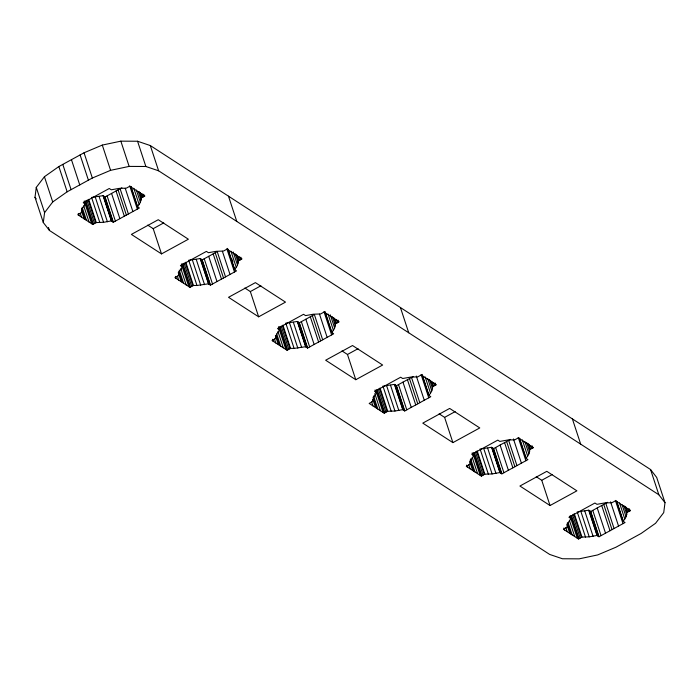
<?xml version="1.0" encoding="UTF-8"?>
<svg xmlns="http://www.w3.org/2000/svg" width="700" height="700" viewBox="0 0 700 700"><rect width="100%" height="100%" fill="white"/><g stroke="black" fill="none" stroke-linecap="round" stroke-linejoin="round"><path stroke-width="1.05" d="M92.47 197.269L103.04 195.676L111.344 220.92L113.356 222.224L139.388 207.996L137.375 206.692C141.339 202.702 142.59 196.787 139.396 191.844M208.477 283.824L196.971 285.486L188.668 260.243L200.174 258.58L208.477 283.824L210.49 285.127L236.521 270.9L234.509 269.596C238.473 265.615 239.724 259.691 236.53 254.756M305.611 346.727L294.105 348.399L285.801 323.146L297.308 321.484L305.611 346.727L307.624 348.04L333.655 333.804L331.642 332.5C335.606 328.519 336.849 322.595 333.664 317.66M375.996 390.723L376.661 392.744L373.669 397.241L372.645 401.529L369.162 403.428L384.213 413.184L387.695 411.276L394.957 411.031L402.745 409.64L404.757 410.944L430.789 396.707L428.776 395.404L422.135 375.209M428.776 395.404C432.294 391.703 434.14 386.234 431.13 381.579M480.996 448.892L491.575 447.3L499.879 472.544L501.891 473.847L527.923 459.62L525.91 458.316C529.874 454.326 531.116 448.411 527.931 443.467M578.13 511.796L588.709 510.204L597.012 535.447L599.025 536.751L625.056 522.524L623.035 521.22C627.008 517.239 628.25 511.315 625.065 506.38M35 197.312L36.278 187.39L44.424 176.724L58.853 166.556L84.044 152.784L102.296 145.084L120.846 141.155L137.559 141.242L150.316 145.556L650.545 469.525L656.696 477.444L665 502.688L663.722 512.61L655.576 523.276L641.148 533.444L615.956 547.216L597.704 554.916L579.154 558.845L562.441 558.758L549.684 554.444L49.455 230.475L43.304 222.556L35 197.312L36.234 198.896M43.304 222.556L44.581 212.634L36.278 187.39M44.581 212.634L52.719 201.968L67.156 191.8L92.348 178.028L110.591 170.327L129.141 166.407L145.862 166.486L158.611 170.8L658.849 494.769L665 502.688M84.263 200.996L85.26 204.032L82.267 208.53L81.244 212.809L77.761 214.716L92.811 224.464L96.303 222.556L103.556 222.311L111.344 220.92M181.396 263.909L182.394 266.936L179.401 271.434L178.377 275.713L174.895 277.62L189.945 287.368L193.428 285.469L196.971 285.486M278.53 326.812L279.527 329.84L276.535 334.338L275.511 338.625L272.029 340.524L287.079 350.28L290.561 348.373L294.105 348.399M473.13 453.635L473.795 455.656L470.802 460.154L469.779 464.433L466.287 466.34L481.346 476.088L484.829 474.18L492.091 473.935L499.879 472.544M570.264 516.539L570.929 518.56L567.936 523.058L566.913 527.336L563.421 529.244L578.48 538.991L581.962 537.093L589.225 536.847L597.012 535.447M103.04 195.676L105.061 196.98L121.896 187.775M141.391 197.907L144.874 196L129.824 186.252L126.332 188.16L119.079 188.405L111.291 189.796L109.279 188.492L83.248 202.72L85.26 204.032M147.726 225.111L153.204 228.664L163.756 222.889M161.508 253.907L188.379 239.216L158.261 219.713L131.39 234.404L161.508 253.907L153.204 228.664M200.174 258.58L202.186 259.884L217.236 251.659L225.54 276.902M238.525 260.811L242.007 258.912L226.957 249.156L223.466 251.064L216.213 251.309L208.425 252.7L206.412 251.396L180.381 265.632L182.394 266.936M244.86 288.024L250.338 291.567L260.89 285.793M258.641 316.811L285.504 302.12L255.395 282.625L228.524 297.308L258.641 316.811L250.338 291.567M297.308 321.484L299.32 322.787L314.37 314.562L322.674 339.806M335.659 323.715L339.141 321.816L324.082 312.06L320.6 313.967L313.346 314.213L305.559 315.613L303.546 314.3L277.515 328.536L279.527 329.84M341.994 350.928L347.471 354.471L358.024 348.705M355.775 379.715L382.637 365.033L352.529 345.529L325.658 360.22L355.775 379.715L347.471 354.471M383.863 385.989L394.441 384.387L396.454 385.7L413.297 376.486M432.793 386.627L436.275 384.72L421.216 374.973L417.734 376.871L410.48 377.116L402.692 378.516L400.68 377.213L374.649 391.44L376.661 392.744M439.127 413.831L444.605 417.375L455.157 411.609M452.9 442.627L479.771 427.936L449.662 408.433L422.791 423.124L452.9 442.627L444.605 417.375M491.575 447.3L493.588 448.604L510.431 439.399M529.926 449.531L533.409 447.624L518.35 437.876L514.867 439.784L507.614 440.029L499.826 441.42L497.814 440.116L471.782 454.344L473.795 455.656M536.261 476.735L541.739 480.287L552.291 474.512M550.034 505.531L576.905 490.84L546.796 471.336L519.925 486.028L550.034 505.531L541.739 480.287M588.709 510.204L590.721 511.508L607.565 502.302M627.06 512.435L630.543 510.536L615.484 500.78L612.001 502.688L604.747 502.933L596.96 504.324L594.939 503.02L568.916 517.256L570.929 518.56M650.545 469.525L658.849 494.769M629.335 508.812L630 510.834M627.804 508.454L628.801 511.481M625.94 507.089L627.602 512.137M623.814 505.444L626.798 514.535M622.046 504.604L626.036 516.722M619.465 502.801L624.776 518.954M616.718 501.226L623.35 521.421M616.403 501.025L623.035 521.22M615.387 500.412L623.017 523.635M610.575 501.847L618.546 526.076M605.771 503.282L614.075 528.526M603.741 504.394L612.036 529.637M601.702 505.505L610.006 530.749M572.39 418.898L580.685 444.15M597.231 507.946L605.535 533.199M592.76 510.396L601.055 535.64M590.721 511.508L599.025 536.751M590.406 511.306L598.71 536.55M589.715 510.851L598.019 536.104M589.024 510.405L597.327 535.649M584.771 511.044L593.075 536.288M580.921 511.595L589.225 536.847M577.202 511.866L585.506 537.11M574.324 513.861L581.962 537.093M573.781 514.159L581.42 537.39M572.582 514.815L580.221 538.038M571.392 515.471L579.023 538.694M570.841 515.769L578.48 538.991M570.001 516.014L577.308 538.23M569.949 516.337L570.614 518.35M569.406 520.398L574.718 536.559M568.146 522.76L572.128 534.879M567.298 523.014L570.955 534.117M566.79 524.265L569.774 533.356M565.863 527.642L567.192 531.685M563.938 527.984L564.602 530.005M532.201 445.9L532.866 447.921M530.67 445.55L531.668 448.577M528.806 444.185L530.469 449.234M526.68 442.54L529.664 451.631M524.913 441.7L528.903 453.81M522.331 439.898L527.642 456.05M519.584 438.322L525.892 457.502M519.269 438.113L525.91 458.316M518.254 437.5L525.884 460.731M513.441 438.935L521.413 463.173M508.637 440.379L516.941 465.623M506.608 441.49L514.903 466.734M504.569 442.601L512.872 467.845M500.097 445.043L508.401 470.286M495.626 447.493L503.921 472.736M493.588 448.604L501.891 473.847M493.273 448.394L501.576 473.646M492.581 447.947L500.885 473.191M491.89 447.501L500.194 472.745M487.646 448.131L495.941 473.384M483.787 448.691L492.091 473.935M480.069 448.963L488.373 474.206M477.199 450.957L484.829 474.18M476.648 451.255L484.286 474.477M475.449 451.911L483.088 475.134M474.259 452.567L481.889 475.79M473.707 452.865L481.346 476.088M472.867 453.11L480.174 475.326M472.815 453.425L473.48 455.446M472.124 452.979L472.789 455M472.273 457.494L477.584 473.646M470.68 458.85L474.994 471.975M470.164 460.101L473.821 471.214M469.656 461.361L472.64 470.452M468.729 464.739L470.059 468.773M466.804 465.08L467.469 467.101M435.067 382.996L435.733 385.017M433.536 382.646L434.534 385.674M431.672 381.281L433.335 386.33M429.546 379.636L432.53 388.727M427.779 378.787L431.769 390.906M425.197 376.985L430.509 393.146M400.426 307.536L408.73 332.78M422.118 374.404L428.759 394.599M421.12 374.596L428.75 397.819M416.308 376.031L424.279 400.269M411.504 377.466L419.808 402.719M409.474 378.578L417.769 403.83M407.435 379.689L415.739 404.941M402.964 382.139L411.267 407.382M398.493 384.58L406.787 409.832M396.454 385.7L404.757 410.944M396.139 385.49L404.442 410.734M395.447 385.044L403.751 410.287M394.756 384.598L403.06 409.841M394.441 384.387L402.745 409.64M390.512 385.227L398.808 410.471M386.654 385.787L394.957 411.031M382.935 386.059L391.239 411.303M380.065 388.054L387.695 411.276M379.514 388.351L387.152 411.574M378.324 389.007L385.954 412.23M377.125 389.655L384.755 412.886M376.574 389.953L384.213 413.184M375.734 390.206L383.04 412.422M375.681 390.521L376.346 392.543M374.99 390.075L375.655 392.096M374.806 393.575L380.45 410.743M373.546 395.938L377.86 409.071M373.03 397.197L376.688 408.31M372.855 399.464L375.506 407.549M371.595 401.826L372.925 405.869M337.934 320.092L338.599 322.114M336.402 319.734L337.4 322.77M334.539 318.369L336.201 323.418M332.412 316.733L335.396 325.815M330.321 314.877L334.635 328.002M328.064 314.081L333.375 330.243M331.984 331.135L332.649 333.156M324.984 311.5L331.957 332.701M325.001 312.305L331.642 332.5M323.986 311.692L331.625 334.915M319.506 314.134L327.145 337.365M312.34 315.674L320.635 340.918M310.301 316.785L318.605 342.029M305.83 319.235L314.134 344.479M301.359 321.676L309.654 346.92M299.32 322.787L307.624 348.04M299.005 322.586L307.309 347.83M298.314 322.14L306.618 347.384M297.623 321.685L305.926 346.938M293.379 322.324L301.674 347.567M289.52 322.884L297.824 348.127M282.931 325.141L290.561 348.373M282.38 325.439L290.019 348.67M281.19 326.095L288.82 349.326M279.991 326.751L287.621 349.983M279.44 327.049L287.079 350.28M278.6 327.294L285.906 349.519M278.547 327.618L279.213 329.639M278.005 331.678L283.316 347.839M276.745 334.049L280.726 346.159M276.229 335.3L279.554 345.398M275.389 335.554L278.373 344.636M228.471 196.175L236.775 221.419M274.461 338.922L275.791 342.965M272.536 339.264L273.201 341.285M240.8 257.189L241.465 259.21M239.269 256.83L240.266 259.858M237.405 255.465L239.068 260.514M235.279 253.82L238.263 262.911M233.188 251.965L237.501 265.099M230.93 251.178L236.241 267.33M231.858 259.14L232.855 262.168M228.182 249.602L234.824 269.797M227.535 248.386L234.509 269.596M226.852 248.789L234.491 272.011M222.381 251.23L230.011 274.453M215.206 252.77L223.51 278.014M213.176 253.881L221.471 279.125M208.696 256.322L217 281.575M204.225 258.773L212.52 284.016M202.186 259.884L210.49 285.127M201.871 259.683L210.175 284.926M201.18 259.227L209.484 284.48M200.489 258.781L208.793 284.025M196.245 259.42L204.54 284.664M192.386 259.971L200.69 285.224M150.316 145.556L158.611 170.8M185.798 262.238L193.428 285.469M185.246 262.535L192.885 285.766M184.056 263.191L191.686 286.414M182.857 263.848L190.487 287.07M182.315 264.145L189.945 287.368M181.799 265.405L188.773 286.606M181.414 264.714L182.079 266.726M180.871 268.774L186.183 284.935M137.559 141.242L145.862 166.486M179.279 270.13L183.593 283.255M178.771 271.39L182.42 282.494M178.255 272.641L181.248 281.733M177.327 276.019L178.657 280.061M175.403 276.36L176.067 278.381M143.666 194.276L144.331 196.298M142.135 193.926L143.133 196.954M140.28 192.561L141.934 197.61M138.477 191.931L141.129 200.008M120.846 141.155L129.141 166.407M136.386 190.076L140.367 202.186M133.796 188.274L139.107 204.426M131.049 186.699L137.69 206.894M130.734 186.489L137.375 206.692M129.719 185.876L137.357 209.107M125.247 188.326L132.877 211.549M120.102 188.755L128.406 213.999M118.072 189.866L126.376 215.11M102.296 145.084L110.591 170.327M116.043 190.977L124.337 216.221M111.562 193.419L119.866 218.662M107.091 195.869L115.395 221.112M105.061 196.98L113.356 222.224M104.746 196.77L113.041 222.023M104.046 196.324L112.35 221.567M103.355 195.877L111.659 221.121M99.111 196.508L107.406 221.76M84.044 152.784L92.348 178.028M95.252 197.067L103.556 222.311M80.106 154.936L88.41 180.18M91.534 197.339L99.837 222.582M88.664 199.334L96.303 222.556M88.121 199.631L95.751 222.854M86.922 200.287L94.553 223.51M85.724 200.944L93.362 224.166M71.453 159.67L79.748 184.914M85.181 201.241L92.811 224.464M84.332 201.486L91.639 223.702M84.28 201.801L84.945 203.822M83.737 205.87L89.049 222.023M82.145 207.226L86.459 220.351M81.638 208.477L85.286 219.59M81.454 210.752L84.114 218.829M80.194 213.115L81.524 217.149M62.79 164.404L71.094 189.648M78.269 213.456L78.934 215.477M58.853 166.556L67.156 191.8M44.424 176.724L52.719 201.968M48.458 227.447L49.455 230.475"/></g></svg>
